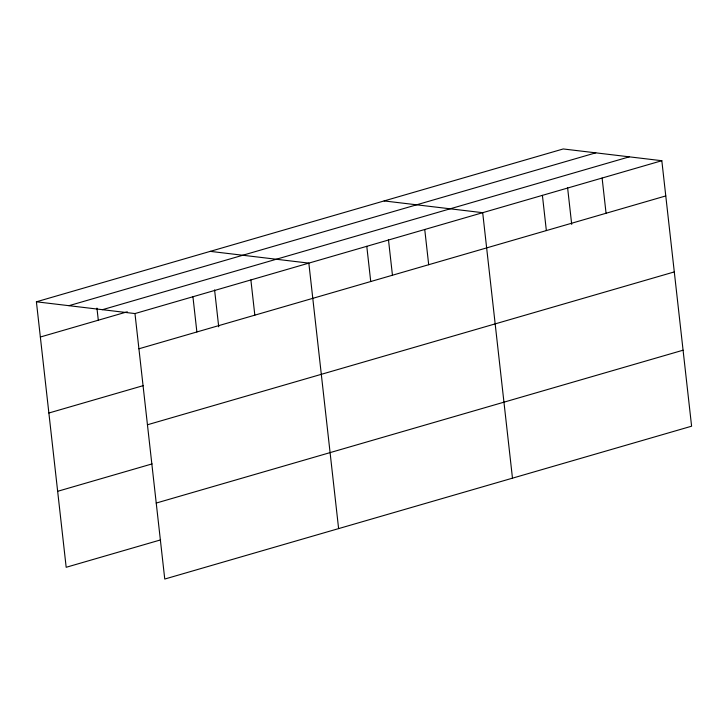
<?xml version="1.0" encoding="UTF-8"?>
<svg xmlns="http://www.w3.org/2000/svg" width="728" height="728" viewBox="0 0 728 728"><rect width="100%" height="100%" fill="white"/><g stroke="black" fill="none" stroke-linecap="round" stroke-linejoin="round"><path stroke-width="1.09" d="M36.4 301.801L563.245 148.958L661.825 160.715L691.6 426.199L164.756 579.042L134.971 313.568L36.4 301.801L66.175 567.285L160.624 539.885M68.933 305.687L595.777 152.834M102.448 309.682L629.292 156.839M40.349 337.019L127.282 311.802M134.971 313.568L661.825 160.715M138.921 348.785L665.774 195.932M48.876 413.013L143.316 385.613M147.447 424.77L674.292 271.917M57.658 491.3L152.097 463.9M156.229 503.057L683.073 350.204M384.12 200.928L482.691 212.685L512.476 478.16M210.256 251.369L308.836 263.126L338.611 528.601M602.111 178.042L606.06 213.258M567.576 187.524L571.707 224.397M542.405 195.359L546.355 230.576M424.743 229.493L428.692 264.719M388.443 239.494L392.456 275.257M366.785 246.31L370.734 281.527M250.878 279.934L254.827 315.151M214.587 289.935L218.719 326.808M192.929 296.751L196.879 331.968M96.942 308.099L98.307 320.211"/></g></svg>
